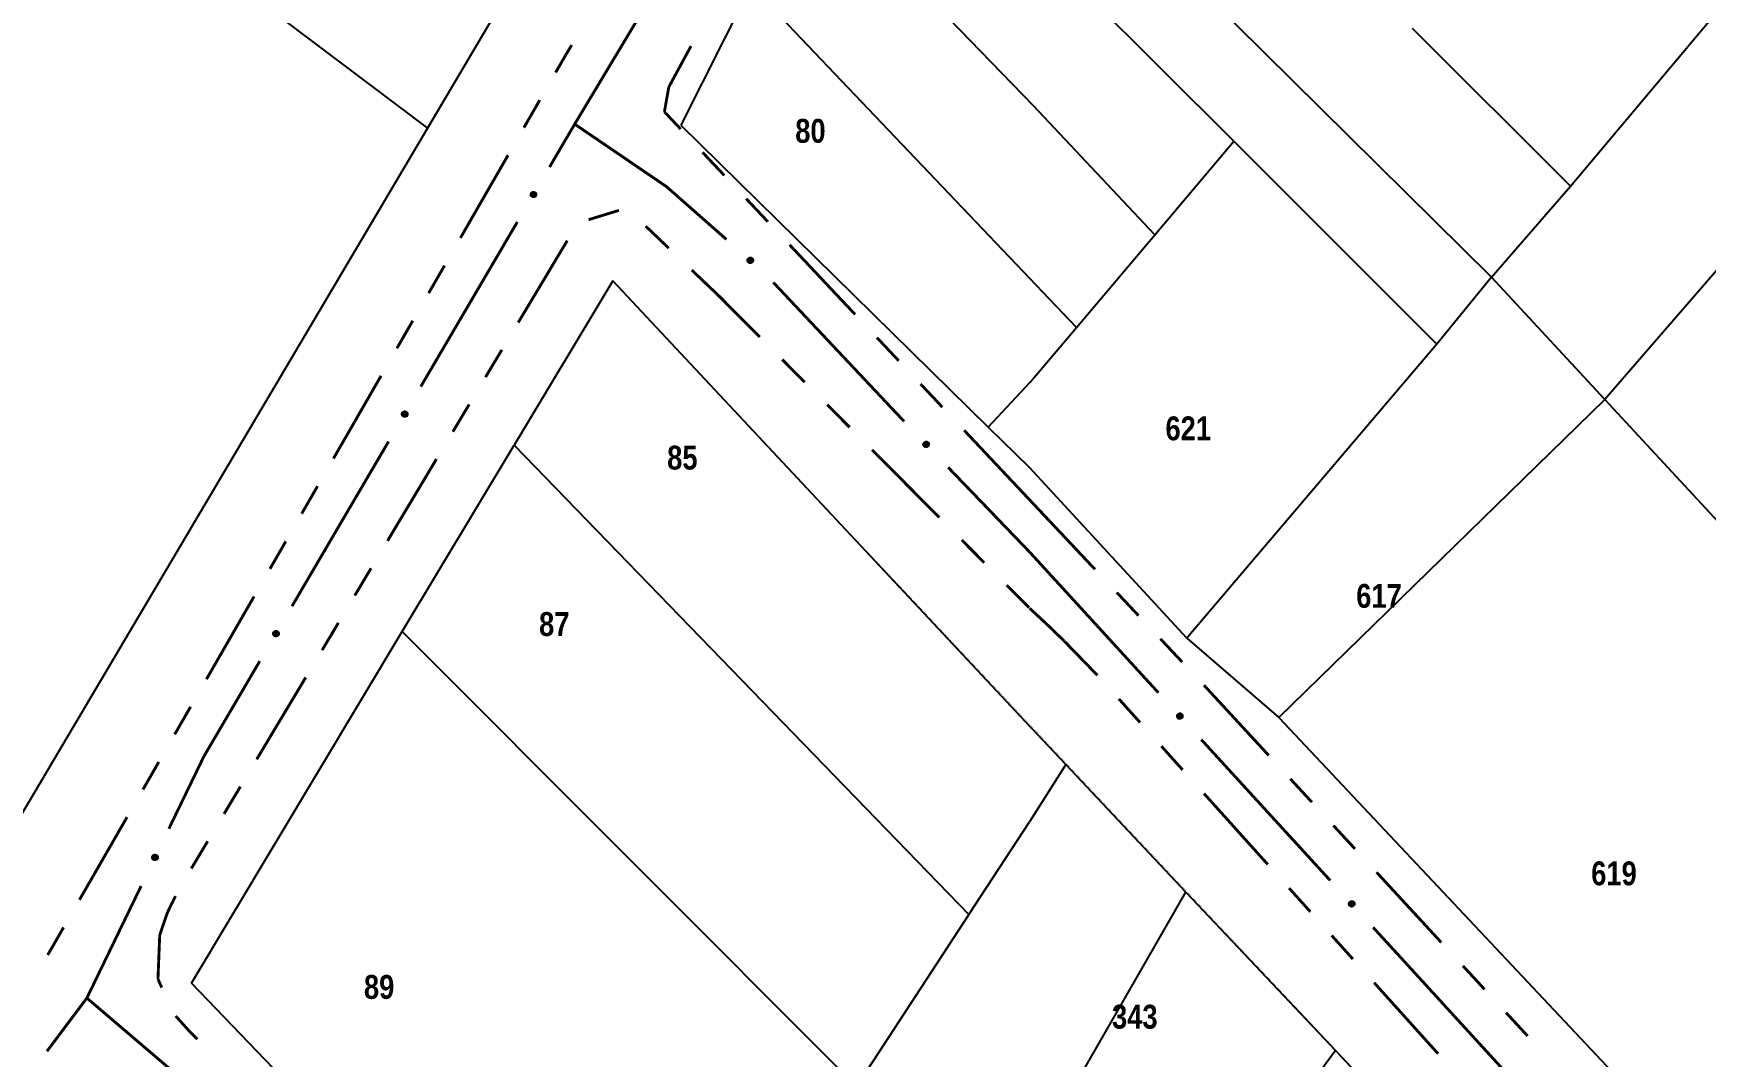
# Model space of a CAD drawing. Extents: x 201549 to 203722, y 4857623 to 4859778.
# Drawn here: x 202256 to 202361.1, y 4859213.5 to 4859277.8 of the extents above; entities that cross this region are included whole.
import ezdxf
from ezdxf.enums import TextEntityAlignment as Align

# ---------------------------------------------------------------- set-up
doc = ezdxf.new("R2010")
doc.units = 0
doc.header["$LTSCALE"] = 1.5
doc.header["$MEASUREMENT"] = 0
for name, color, linetype in [('CD-MALHA-LOTES', 40, 'CONTINUOUS'), ('RU-QUADRAS', 6, 'CONTINUOUS'), ('SV-EIXO-RUA-N-PAV', 6, 'CONTINUOUS'), ('SV-RUA-NAO-PAV-S-GUIA-C-GUIA', 7, 'CONTINUOUS'), ('Th_NmrPort', 1, 'CONTINUOUS')]:
    doc.layers.add(name, color=color, linetype=linetype)
doc.styles.get("Standard").update_dxf_attribs({"font": 'swisscbo.ttf'})

msp = doc.modelspace()

# ---------------------------------------------------------------- linework, layer by layer
at = {"layer": 'CD-MALHA-LOTES', "linetype": 'Continuous'}
for p, q in [((202210.12, 4859325.14), (202280.74, 4859271.88)), ((202347.63, 4859262.52), (202318.64, 4859291.17)), ((202305.02, 4859287.56), (202318.83, 4859273.29)), ((202352.58, 4859268.23), (202366.91, 4859285.29)), ((202331.42, 4859271.05), (202318.48, 4859283.98)), ((202301.08, 4859280.82), (202296.66, 4859272.06)), ((202301.08, 4859280.82), (202318.59, 4859262.44)), ((202285.35, 4859279.67), (202280.74, 4859271.88)), ((202342.63, 4859278.16), (202352.58, 4859268.23)), ((202374.37, 4859277.5), (202354.75, 4859254.82)), ((202326.46, 4859265.18), (202318.83, 4859273.29)), ((202280.74, 4859271.88), (202249.54, 4859219.15)), ((202296.66, 4859272.06), (202315.99, 4859253.09)), ((202326.46, 4859265.18), (202331.42, 4859271.05)), ((202331.42, 4859271.05), (202344.19, 4859258.29)), ((202347.63, 4859262.52), (202352.58, 4859268.23)), ((202321.54, 4859259.34), (202326.46, 4859265.18)), ((202292.39, 4859262.27), (202286.2, 4859251.96)), ((202318.35, 4859234.54), (202292.39, 4859262.27)), ((202321.54, 4859259.34), (202318.59, 4859262.44)), ((202347.63, 4859262.52), (202344.19, 4859258.29)), ((202354.75, 4859254.82), (202347.63, 4859262.52)), ((202318.62, 4859255.92), (202321.54, 4859259.34)), ((202344.19, 4859258.29), (202328.48, 4859239.81)), ((202315.99, 4859253.09), (202318.62, 4859255.92)), ((202334.25, 4859234.84), (202354.75, 4859254.82)), ((202354.75, 4859254.82), (202369.31, 4859239.07)), ((202315.99, 4859253.09), (202318.59, 4859250.54)), ((202279.16, 4859240.23), (202286.2, 4859251.96)), ((202286.2, 4859251.96), (202314.77, 4859222.44)), ((202328.48, 4859239.81), (202318.59, 4859250.54)), ((202265.91, 4859218.13), (202279.16, 4859240.23)), ((202307.7, 4859211.63), (202279.16, 4859240.23)), ((202328.48, 4859239.81), (202334.25, 4859234.84)), ((202320.87, 4859231.87), (202318.35, 4859234.54)), ((202334.25, 4859234.84), (202363.08, 4859204.2)), ((202320.87, 4859231.87), (202318.59, 4859228.27)), ((202328.42, 4859223.86), (202320.87, 4859231.87)), ((202314.77, 4859222.44), (202318.59, 4859228.27)), ((202318.64, 4859206.88), (202328.42, 4859223.86)), ((202328.42, 4859223.86), (202337.81, 4859213.9)), ((202314.77, 4859222.44), (202307.7, 4859211.63)), ((202293.33, 4859189.67), (202265.91, 4859218.13)), ((202337.81, 4859213.9), (202321.31, 4859191.29)), ((202345.83, 4859205.4), (202337.81, 4859213.9))]:
    msp.add_line(p, q, dxfattribs=at)
at = {"layer": 'RU-QUADRAS', "linetype": 'Continuous'}
for points in [[(202334.2, 4859336.31, 0.01, 0.01, 0), (202359.63, 4859380.78, 0.01, 0.01, 0), (202431.07, 4859305.95, 0.01, 0.01, 0), (202473.24, 4859258.37, 0.01, 0.01, 0), (202504.96, 4859225.34, 0.01, 0.01, 0), (202609.09, 4859113.89, 0.01, 0.01, 0), (202649.91, 4859068.53, 0.01, 0.01, 0), (202690.97, 4859026.08, 0.01, 0.01, 0), (202707.86, 4859007.86, 0.01, 0.01, 0), (202732.76, 4858982.37, 0.01, 0.01, 0), (202786.51, 4858923.72, 0.01, 0.01, 0), (202817.55, 4858891.17, 0.01, 0.01, 0), (202785.28, 4858854.63, 0.01, 0.01, 0), (202645.57, 4859005.19, 0.01, 0.01, 0), (202637.52, 4859012.98, 0.01, 0.01, 0), (202489.97, 4859168.83, 0.01, 0.01, 0), (202473.82, 4859188.57, 0.01, 0.01, 0.0163932161), (202447.13, 4859214.72, 0.01, 0.01, -0.0030039758)], [(202296.66, 4859272.06, 0.01, 0.01, 0), (202301.08, 4859280.82, 0.01, 0.01, 0), (202327.6, 4859326.37, 0.01, 0.01, 0), (202458, 4859190.14, 0.01, 0.01, 0), (202492.25, 4859148.12, 0.01, 0.01, 0), (202461.35, 4859098.41, 0.01, 0.01, 0), (202440.06, 4859120.37, 0.01, 0.01, 0), (202413.97, 4859149.89, 0.01, 0.01, 0), (202334.25, 4859234.84, 0.01, 0.01, 0), (202328.48, 4859239.81, 0.01, 0.01, 0), (202318.59, 4859250.54, 0.01, 0.01, 0)], [(202265.91, 4859218.13, 0.01, 0.01, 0), (202292.39, 4859262.27, 0.01, 0.01, 0), (202369.63, 4859180.15, 0.01, 0.01, 0), (202385.56, 4859161.94, 0.01, 0.01, 0.0060006504), (202456.87, 4859087.81, 0.01, 0.01, 0), (202430.97, 4859042.65, 0.01, 0.01, 0), (202353.28, 4859128.37, 0.01, 0.01, -0.0065186027)]]:
    msp.add_lwpolyline(points, format="xyseb", close=True, dxfattribs=at)
msp.add_lwpolyline([(202285.35, 4859279.67, 0.01, 0.01, 0), (202232.19, 4859189.84, 0.01, 0.01, 0), (202224.77, 4859177.81, 0.01, 0.01, 0), (202225.91, 4859177.12, 0.01, 0.01, 0), (202218.91, 4859166.06, 0.01, 0.01, 0), (202206.18, 4859141.1, 0.01, 0.01, 0), (202185.56, 4859107.02, 0.01, 0.01, 0)], format="xyseb", dxfattribs=at)
at = {"layer": 'SV-EIXO-RUA-N-PAV', "const_width": 0.18}
for points in [[(202294.561851, 4859279.737654), (202290.445885, 4859272.877711)], [(202294.561851, 4859279.737654), (202290.445885, 4859272.877711)], [(202290.445885, 4859272.877711), (202289.997241, 4859272.129971)], [(202290.445885, 4859272.877711), (202289.997241, 4859272.129971)], [(202289.997241, 4859272.129971), (202288.414833, 4859269.431763)], [(202289.997241, 4859272.129971), (202288.414833, 4859269.431763)], [(202289.997241, 4859272.129971), (202294.956112, 4859268.752162)], [(202289.997241, 4859272.129971), (202294.956112, 4859268.752162)], [(202294.956112, 4859268.752162), (202295.773904, 4859268.195111)], [(202294.956112, 4859268.752162), (202295.773904, 4859268.195111)], [(202295.773904, 4859268.195111), (202299.533586, 4859264.88301)], [(202295.773904, 4859268.195111), (202299.533586, 4859264.88301)], [(202286.391289, 4859265.981361), (202280.320658, 4859255.630157)], [(202286.391289, 4859265.981361), (202280.320658, 4859255.630157)], [(202302.479041, 4859262.181034), (202310.703418, 4859253.442634)], [(202302.479041, 4859262.181034), (202310.703418, 4859253.442634)], [(202278.297114, 4859252.179755), (202272.226483, 4859241.828551)], [(202278.297114, 4859252.179755), (202272.226483, 4859241.828551)], [(202313.470833, 4859250.554534), (202318.32402, 4859245.510074)], [(202313.470833, 4859250.554534), (202318.32402, 4859245.510074)], [(202318.32402, 4859245.510074), (202318.58, 4859245.244006)], [(202318.32402, 4859245.510074), (202318.58, 4859245.244006)], [(202318.58, 4859245.244006), (202326.681947, 4859236.391975)], [(202270.202939, 4859238.378149), (202267.167624, 4859233.202547)], [(202270.202939, 4859238.378149), (202267.167624, 4859233.202547)], [(202329.382596, 4859233.441298), (202337.484543, 4859224.589267)], [(202266.690301, 4859232.388651), (202264.48657, 4859227.837675)], [(202266.690301, 4859232.388651), (202264.48657, 4859227.837675)], [(202267.167624, 4859233.202547), (202266.690301, 4859232.388651)], [(202267.167624, 4859233.202547), (202266.690301, 4859232.388651)], [(202262.743271, 4859224.237549), (202259.692498, 4859217.937328)], [(202262.743271, 4859224.237549), (202259.692498, 4859217.937328)], [(202340.184478, 4859221.637936), (202348.283388, 4859212.783127)], [(202259.692498, 4859217.937328), (202259.334722, 4859217.198478)], [(202259.692498, 4859217.937328), (202259.334722, 4859217.198478)], [(202259.334722, 4859217.198478), (202256.826629, 4859213.855693)], [(202259.334722, 4859217.198478), (202256.826629, 4859213.855693)], [(202259.334722, 4859217.198478), (202265.421394, 4859212.006905)], [(202259.334722, 4859217.198478), (202265.421394, 4859212.006905)]]:
    msp.add_lwpolyline(points, dxfattribs=at)
at = {"layer": 'SV-EIXO-RUA-N-PAV'}
for points in [[(202287.570703, 4859267.774813), (202287.583708, 4859267.727665), (202287.585245, 4859267.684485), (202287.576161, 4859267.648101), (202287.55975, 4859267.618043), (202287.539498, 4859267.589184), (202287.51266, 4859267.564592), (202287.476826, 4859267.543896), (202287.429623, 4859267.530517), (202287.385285, 4859267.53185), (202287.349138, 4859267.538848), (202287.31681, 4859267.554155), (202287.289104, 4859267.574299), (202287.264481, 4859267.603022), (202287.243863, 4859267.63954), (202287.231559, 4859267.687331), (202287.230342, 4859267.729674), (202287.240053, 4859267.764636), (202287.255648, 4859267.797039), (202287.276677, 4859267.826254), (202287.303161, 4859267.850242), (202287.339967, 4859267.870936), (202287.387298, 4859267.882455), (202287.429516, 4859267.88415), (202287.464604, 4859267.874933), (202287.49616, 4859267.858862), (202287.525353, 4859267.838901), (202287.551196, 4859267.812951), (202287.570703, 4859267.774813)], [(202287.570703, 4859267.774813), (202287.583708, 4859267.727665), (202287.585245, 4859267.684485), (202287.576161, 4859267.648101), (202287.55975, 4859267.618043), (202287.539498, 4859267.589184), (202287.51266, 4859267.564592), (202287.476826, 4859267.543896), (202287.429623, 4859267.530517), (202287.385285, 4859267.53185), (202287.349138, 4859267.538848), (202287.31681, 4859267.554155), (202287.289104, 4859267.574299), (202287.264481, 4859267.603022), (202287.243863, 4859267.63954), (202287.231559, 4859267.687331), (202287.230342, 4859267.729674), (202287.240053, 4859267.764636), (202287.255648, 4859267.797039), (202287.276677, 4859267.826254), (202287.303161, 4859267.850242), (202287.339967, 4859267.870936), (202287.387298, 4859267.882455), (202287.429516, 4859267.88415), (202287.464604, 4859267.874933), (202287.49616, 4859267.858862), (202287.525353, 4859267.838901), (202287.551196, 4859267.812951), (202287.570703, 4859267.774813)], [(202300.999258, 4859263.738526), (202301.04802, 4859263.742307), (202301.090702, 4859263.735585), (202301.124687, 4859263.719732), (202301.151066, 4859263.697893), (202301.175536, 4859263.672511), (202301.194562, 4859263.641477), (202301.208048, 4859263.602356), (202301.212184, 4859263.553468), (202301.202424, 4859263.510197), (202301.188665, 4859263.476047), (202301.167476, 4859263.44723), (202301.142421, 4859263.423871), (202301.109531, 4859263.405174), (202301.069752, 4859263.391894), (202301.020492, 4859263.388925), (202300.978694, 4859263.395802), (202300.946224, 4859263.411999), (202300.917388, 4859263.433484), (202300.892716, 4859263.459697), (202300.874216, 4859263.490268), (202300.860917, 4859263.530343), (202300.858631, 4859263.579001), (202300.865014, 4859263.620769), (202300.88075, 4859263.653457), (202300.902542, 4859263.68137), (202300.927702, 4859263.706223), (202300.958101, 4859263.726647), (202300.999258, 4859263.738526)], [(202300.999258, 4859263.738526), (202301.04802, 4859263.742307), (202301.090702, 4859263.735585), (202301.124687, 4859263.719732), (202301.151066, 4859263.697893), (202301.175536, 4859263.672511), (202301.194562, 4859263.641477), (202301.208048, 4859263.602356), (202301.212184, 4859263.553468), (202301.202424, 4859263.510197), (202301.188665, 4859263.476047), (202301.167476, 4859263.44723), (202301.142421, 4859263.423871), (202301.109531, 4859263.405174), (202301.069752, 4859263.391894), (202301.020492, 4859263.388925), (202300.978694, 4859263.395802), (202300.946224, 4859263.411999), (202300.917388, 4859263.433484), (202300.892716, 4859263.459697), (202300.874216, 4859263.490268), (202300.860917, 4859263.530343), (202300.858631, 4859263.579001), (202300.865014, 4859263.620769), (202300.88075, 4859263.653457), (202300.902542, 4859263.68137), (202300.927702, 4859263.706223), (202300.958101, 4859263.726647), (202300.999258, 4859263.738526)], [(202279.476528, 4859253.973207), (202279.489533, 4859253.926059), (202279.49107, 4859253.882879), (202279.481986, 4859253.846495), (202279.465575, 4859253.816437), (202279.445323, 4859253.787578), (202279.418485, 4859253.762986), (202279.382651, 4859253.74229), (202279.335448, 4859253.728911), (202279.29111, 4859253.730244), (202279.254963, 4859253.737242), (202279.222635, 4859253.752549), (202279.194929, 4859253.772693), (202279.170306, 4859253.801416), (202279.149688, 4859253.837934), (202279.137384, 4859253.885725), (202279.136167, 4859253.928068), (202279.145878, 4859253.96303), (202279.161473, 4859253.995432), (202279.182502, 4859254.024648), (202279.208986, 4859254.048636), (202279.245792, 4859254.06933), (202279.293123, 4859254.080849), (202279.335341, 4859254.082544), (202279.370429, 4859254.073327), (202279.401985, 4859254.057255), (202279.431178, 4859254.037294), (202279.457021, 4859254.011345), (202279.476528, 4859253.973207)], [(202279.476528, 4859253.973207), (202279.489533, 4859253.926059), (202279.49107, 4859253.882879), (202279.481986, 4859253.846495), (202279.465575, 4859253.816437), (202279.445323, 4859253.787578), (202279.418485, 4859253.762986), (202279.382651, 4859253.74229), (202279.335448, 4859253.728911), (202279.29111, 4859253.730244), (202279.254963, 4859253.737242), (202279.222635, 4859253.752549), (202279.194929, 4859253.772693), (202279.170306, 4859253.801416), (202279.149688, 4859253.837934), (202279.137384, 4859253.885725), (202279.136167, 4859253.928068), (202279.145878, 4859253.96303), (202279.161473, 4859253.995432), (202279.182502, 4859254.024648), (202279.208986, 4859254.048636), (202279.245792, 4859254.06933), (202279.293123, 4859254.080849), (202279.335341, 4859254.082544), (202279.370429, 4859254.073327), (202279.401985, 4859254.057255), (202279.431178, 4859254.037294), (202279.457021, 4859254.011345), (202279.476528, 4859253.973207)], [(202312.063921, 4859252.17567), (202312.112829, 4859252.175418), (202312.154811, 4859252.1652), (202312.187373, 4859252.1466), (202312.211862, 4859252.122661), (202312.234157, 4859252.095348), (202312.250559, 4859252.062851), (202312.260775, 4859252.022752), (202312.260866, 4859251.973689), (202312.247573, 4859251.93137), (202312.231045, 4859251.89847), (202312.207553, 4859251.871497), (202312.180657, 4859251.850284), (202312.146338, 4859251.834362), (202312.1056, 4859251.824407), (202312.056263, 4859251.825508), (202312.015173, 4859251.835808), (202311.98415, 4859251.854626), (202311.957183, 4859251.878415), (202311.934756, 4859251.906572), (202311.918839, 4859251.938564), (202311.908889, 4859251.979599), (202311.910622, 4859252.028281), (202311.920426, 4859252.06938), (202311.938803, 4859252.100659), (202311.962822, 4859252.126681), (202311.989945, 4859252.149376), (202312.021924, 4859252.167224), (202312.063921, 4859252.17567)], [(202312.063921, 4859252.17567), (202312.112829, 4859252.175418), (202312.154811, 4859252.1652), (202312.187373, 4859252.1466), (202312.211862, 4859252.122661), (202312.234157, 4859252.095348), (202312.250559, 4859252.062851), (202312.260775, 4859252.022752), (202312.260866, 4859251.973689), (202312.247573, 4859251.93137), (202312.231045, 4859251.89847), (202312.207553, 4859251.871497), (202312.180657, 4859251.850284), (202312.146338, 4859251.834362), (202312.1056, 4859251.824407), (202312.056263, 4859251.825508), (202312.015173, 4859251.835808), (202311.98415, 4859251.854626), (202311.957183, 4859251.878415), (202311.934756, 4859251.906572), (202311.918839, 4859251.938564), (202311.908889, 4859251.979599), (202311.910622, 4859252.028281), (202311.920426, 4859252.06938), (202311.938803, 4859252.100659), (202311.962822, 4859252.126681), (202311.989945, 4859252.149376), (202312.021924, 4859252.167224), (202312.063921, 4859252.17567)], [(202271.382353, 4859240.171601), (202271.395358, 4859240.124453), (202271.396895, 4859240.081273), (202271.387811, 4859240.044889), (202271.3714, 4859240.014831), (202271.351148, 4859239.985971), (202271.32431, 4859239.96138), (202271.288476, 4859239.940684), (202271.241273, 4859239.927305), (202271.196935, 4859239.928638), (202271.160788, 4859239.935635), (202271.12846, 4859239.950943), (202271.100754, 4859239.971087), (202271.076131, 4859239.99981), (202271.055513, 4859240.036328), (202271.043209, 4859240.084119), (202271.041992, 4859240.126462), (202271.051703, 4859240.161423), (202271.067298, 4859240.193826), (202271.088327, 4859240.223042), (202271.114811, 4859240.24703), (202271.151617, 4859240.267724), (202271.198948, 4859240.279243), (202271.241166, 4859240.280938), (202271.276254, 4859240.271721), (202271.30781, 4859240.255649), (202271.337003, 4859240.235688), (202271.362846, 4859240.209739), (202271.382353, 4859240.171601)], [(202271.382353, 4859240.171601), (202271.395358, 4859240.124453), (202271.396895, 4859240.081273), (202271.387811, 4859240.044889), (202271.3714, 4859240.014831), (202271.351148, 4859239.985971), (202271.32431, 4859239.96138), (202271.288476, 4859239.940684), (202271.241273, 4859239.927305), (202271.196935, 4859239.928638), (202271.160788, 4859239.935635), (202271.12846, 4859239.950943), (202271.100754, 4859239.971087), (202271.076131, 4859239.99981), (202271.055513, 4859240.036328), (202271.043209, 4859240.084119), (202271.041992, 4859240.126462), (202271.051703, 4859240.161423), (202271.067298, 4859240.193826), (202271.088327, 4859240.223042), (202271.114811, 4859240.24703), (202271.151617, 4859240.267724), (202271.198948, 4859240.279243), (202271.241166, 4859240.280938), (202271.276254, 4859240.271721), (202271.30781, 4859240.255649), (202271.337003, 4859240.235688), (202271.362846, 4859240.209739), (202271.382353, 4859240.171601)], [(202328.016467, 4859235.096948), (202328.065353, 4859235.095478), (202328.107068, 4859235.084219), (202328.139158, 4859235.064814), (202328.163043, 4859235.040273), (202328.184651, 4859235.012413), (202328.20024, 4859234.979519), (202328.209454, 4859234.939177), (202328.208324, 4859234.890127), (202328.193982, 4859234.848152), (202328.176641, 4859234.815674), (202328.152484, 4859234.789295), (202328.125069, 4859234.768757), (202328.090364, 4859234.753694), (202328.049391, 4859234.744756), (202328.000096, 4859234.747085), (202327.959276, 4859234.758404), (202327.92873, 4859234.777988), (202327.902364, 4859234.802441), (202327.880644, 4859234.831148), (202327.865529, 4859234.863526), (202327.856603, 4859234.904796), (202327.859547, 4859234.953419), (202327.870371, 4859234.994262), (202327.889521, 4859235.025074), (202327.91418, 4859235.05049), (202327.941859, 4859235.072503), (202327.974273, 4859235.089549), (202328.016467, 4859235.096948)], [(202263.776616, 4859226.118953), (202263.793323, 4859226.072987), (202263.798282, 4859226.030065), (202263.792114, 4859225.993075), (202263.778141, 4859225.961809), (202263.760243, 4859225.931433), (202263.735441, 4859225.904789), (202263.701364, 4859225.881314), (202263.655371, 4859225.864231), (202263.611067, 4859225.86204), (202263.574479, 4859225.866147), (202263.541038, 4859225.87884), (202263.511821, 4859225.896722), (202263.484996, 4859225.923399), (202263.461544, 4859225.958166), (202263.445485, 4859226.00483), (202263.440912, 4859226.046943), (202263.447817, 4859226.082564), (202263.460791, 4859226.116103), (202263.479435, 4859226.146896), (202263.503932, 4859226.17291), (202263.538979, 4859226.19646), (202263.585246, 4859226.211699), (202263.627196, 4859226.21674), (202263.662906, 4859226.210337), (202263.695637, 4859226.19682), (202263.726322, 4859226.179239), (202263.754144, 4859226.155423), (202263.776616, 4859226.118953)], [(202263.776616, 4859226.118953), (202263.793323, 4859226.072987), (202263.798282, 4859226.030065), (202263.792114, 4859225.993075), (202263.778141, 4859225.961809), (202263.760243, 4859225.931433), (202263.735441, 4859225.904789), (202263.701364, 4859225.881314), (202263.655371, 4859225.864231), (202263.611067, 4859225.86204), (202263.574479, 4859225.866147), (202263.541038, 4859225.87884), (202263.511821, 4859225.896722), (202263.484996, 4859225.923399), (202263.461544, 4859225.958166), (202263.445485, 4859226.00483), (202263.440912, 4859226.046943), (202263.447817, 4859226.082564), (202263.460791, 4859226.116103), (202263.479435, 4859226.146896), (202263.503932, 4859226.17291), (202263.538979, 4859226.19646), (202263.585246, 4859226.211699), (202263.627196, 4859226.21674), (202263.662906, 4859226.210337), (202263.695637, 4859226.19682), (202263.726322, 4859226.179239), (202263.754144, 4859226.155423), (202263.776616, 4859226.118953)], [(202338.818916, 4859223.294054), (202338.867802, 4859223.292568), (202338.909513, 4859223.281295), (202338.941596, 4859223.261879), (202338.965473, 4859223.237329), (202338.987071, 4859223.209462), (202339.002649, 4859223.176562), (202339.011849, 4859223.136218), (202339.010703, 4859223.087168), (202338.996346, 4859223.045198), (202338.978993, 4859223.012726), (202338.954828, 4859222.986354), (202338.927405, 4859222.965826), (202338.892696, 4859222.950776), (202338.851719, 4859222.941851), (202338.802426, 4859222.944197), (202338.761609, 4859222.95553), (202338.73107, 4859222.975125), (202338.704712, 4859222.999587), (202338.683003, 4859223.028301), (202338.667898, 4859223.060684), (202338.658986, 4859223.101958), (202338.661947, 4859223.15058), (202338.672785, 4859223.191418), (202338.691946, 4859223.222224), (202338.716614, 4859223.247632), (202338.7443, 4859223.269635), (202338.77672, 4859223.28667), (202338.818916, 4859223.294054)]]:
    msp.add_lwpolyline(points, close=True, dxfattribs=at)
for points in [[(202287.276677, 4859267.826254), (202287.230342, 4859267.729674)], [(202287.276677, 4859267.826254), (202287.230342, 4859267.729674)], [(202287.303161, 4859267.850242), (202287.231559, 4859267.687331)], [(202287.303161, 4859267.850242), (202287.231559, 4859267.687331)], [(202287.288272, 4859267.834183), (202287.233774, 4859267.714285)], [(202287.288272, 4859267.834183), (202287.233774, 4859267.714285)], [(202287.320831, 4859267.854635), (202287.241235, 4859267.670363)], [(202287.320831, 4859267.854635), (202287.241235, 4859267.670363)], [(202287.339967, 4859267.870936), (202287.243863, 4859267.63954)], [(202287.339967, 4859267.870936), (202287.243863, 4859267.63954)], [(202287.363009, 4859267.87261), (202287.255271, 4859267.624166)], [(202287.363009, 4859267.87261), (202287.255271, 4859267.624166)], [(202287.387298, 4859267.882455), (202287.264481, 4859267.603022)], [(202287.387298, 4859267.882455), (202287.264481, 4859267.603022)], [(202287.406445, 4859267.881937), (202287.27828, 4859267.593271)], [(202287.406445, 4859267.881937), (202287.27828, 4859267.593271)], [(202287.429516, 4859267.88415), (202287.289104, 4859267.574299)], [(202287.429516, 4859267.88415), (202287.289104, 4859267.574299)], [(202287.444641, 4859267.876937), (202287.304051, 4859267.567084)], [(202287.444641, 4859267.876937), (202287.304051, 4859267.567084)], [(202287.464604, 4859267.874933), (202287.31681, 4859267.554155)], [(202287.464604, 4859267.874933), (202287.31681, 4859267.554155)], [(202287.478695, 4859267.864875), (202287.33161, 4859267.54934)], [(202287.478695, 4859267.864875), (202287.33161, 4859267.54934)], [(202287.49616, 4859267.858862), (202287.349138, 4859267.538848)], [(202287.49616, 4859267.858862), (202287.349138, 4859267.538848)], [(202287.509785, 4859267.84506), (202287.371266, 4859267.538738)], [(202287.509785, 4859267.84506), (202287.371266, 4859267.538738)], [(202287.525353, 4859267.838901), (202287.385285, 4859267.53185)], [(202287.525353, 4859267.838901), (202287.385285, 4859267.53185)], [(202287.53576, 4859267.821917), (202287.410153, 4859267.534915)], [(202287.53576, 4859267.821917), (202287.410153, 4859267.534915)], [(202287.551196, 4859267.812951), (202287.429623, 4859267.530517)], [(202287.551196, 4859267.812951), (202287.429623, 4859267.530517)], [(202287.558973, 4859267.794067), (202287.453385, 4859267.541198)], [(202287.558973, 4859267.794067), (202287.453385, 4859267.541198)], [(202287.570703, 4859267.774813), (202287.476826, 4859267.543896)], [(202287.570703, 4859267.774813), (202287.476826, 4859267.543896)], [(202287.576744, 4859267.748844), (202287.498121, 4859267.560836)], [(202287.576744, 4859267.748844), (202287.498121, 4859267.560836)], [(202287.583708, 4859267.727665), (202287.51266, 4859267.564592)], [(202287.583708, 4859267.727665), (202287.51266, 4859267.564592)], [(202287.584691, 4859267.703054), (202287.529706, 4859267.585023)], [(202287.584691, 4859267.703054), (202287.529706, 4859267.585023)], [(202287.585245, 4859267.684485), (202287.539498, 4859267.589184)], [(202287.585245, 4859267.684485), (202287.539498, 4859267.589184)], [(202300.858631, 4859263.579001), (202301.109531, 4859263.405174)], [(202300.858631, 4859263.579001), (202301.109531, 4859263.405174)], [(202300.860917, 4859263.530343), (202301.069752, 4859263.391894)], [(202300.860917, 4859263.530343), (202301.069752, 4859263.391894)], [(202300.862789, 4859263.597699), (202301.121734, 4859263.416862)], [(202300.862789, 4859263.597699), (202301.121734, 4859263.416862)], [(202300.863667, 4859263.553282), (202301.087019, 4859263.400163)], [(202300.863667, 4859263.553282), (202301.087019, 4859263.400163)], [(202300.865014, 4859263.620769), (202301.142421, 4859263.423871)], [(202300.865014, 4859263.620769), (202301.142421, 4859263.423871)], [(202300.873272, 4859263.50845), (202301.038994, 4859263.39519)], [(202300.873272, 4859263.50845), (202301.038994, 4859263.39519)], [(202300.874216, 4859263.490268), (202301.020492, 4859263.388925)], [(202300.874216, 4859263.490268), (202301.020492, 4859263.388925)], [(202300.874978, 4859263.634242), (202301.152352, 4859263.437169)], [(202300.874978, 4859263.634242), (202301.152352, 4859263.437169)], [(202300.88075, 4859263.653457), (202301.167476, 4859263.44723)], [(202300.88075, 4859263.653457), (202301.167476, 4859263.44723)], [(202300.887143, 4859263.47259), (202300.994455, 4859263.396238)], [(202300.887143, 4859263.47259), (202300.994455, 4859263.396238)], [(202300.892716, 4859263.459697), (202300.978694, 4859263.395802)], [(202300.892716, 4859263.459697), (202300.978694, 4859263.395802)], [(202300.89331, 4859263.665373), (202301.175024, 4859263.46084)], [(202300.89331, 4859263.665373), (202301.175024, 4859263.46084)], [(202300.902542, 4859263.68137), (202301.188665, 4859263.476047)], [(202300.902542, 4859263.68137), (202301.188665, 4859263.476047)], [(202300.918688, 4859263.692115), (202301.192991, 4859263.497748)], [(202300.918688, 4859263.692115), (202301.192991, 4859263.497748)], [(202300.927702, 4859263.706223), (202301.202424, 4859263.510197)], [(202300.927702, 4859263.706223), (202301.202424, 4859263.510197)], [(202300.946357, 4859263.713202), (202301.204156, 4859263.535193)], [(202300.946357, 4859263.713202), (202301.204156, 4859263.535193)], [(202300.958101, 4859263.726647), (202301.212184, 4859263.553468)], [(202300.958101, 4859263.726647), (202301.212184, 4859263.553468)], [(202300.978122, 4859263.730682), (202301.206228, 4859263.57883)], [(202300.978122, 4859263.730682), (202301.206228, 4859263.57883)], [(202300.999258, 4859263.738526), (202301.208048, 4859263.602356)], [(202300.999258, 4859263.738526), (202301.208048, 4859263.602356)], [(202301.025903, 4859263.739506), (202301.195477, 4859263.626489)], [(202301.025903, 4859263.739506), (202301.195477, 4859263.626489)], [(202301.04802, 4859263.742307), (202301.194562, 4859263.641477)], [(202301.04802, 4859263.742307), (202301.194562, 4859263.641477)], [(202301.072368, 4859263.73858), (202301.177754, 4859263.662106)], [(202301.072368, 4859263.73858), (202301.177754, 4859263.662106)], [(202301.090702, 4859263.735585), (202301.175536, 4859263.672511)], [(202301.090702, 4859263.735585), (202301.175536, 4859263.672511)], [(202279.182502, 4859254.024648), (202279.136167, 4859253.928068)], [(202279.182502, 4859254.024648), (202279.136167, 4859253.928068)], [(202279.208986, 4859254.048636), (202279.137384, 4859253.885725)], [(202279.208986, 4859254.048636), (202279.137384, 4859253.885725)], [(202279.194097, 4859254.032577), (202279.139599, 4859253.912679)], [(202279.194097, 4859254.032577), (202279.139599, 4859253.912679)], [(202279.226656, 4859254.053029), (202279.14706, 4859253.868756)], [(202279.226656, 4859254.053029), (202279.14706, 4859253.868756)], [(202279.245792, 4859254.06933), (202279.149688, 4859253.837934)], [(202279.245792, 4859254.06933), (202279.149688, 4859253.837934)], [(202279.268834, 4859254.071003), (202279.161096, 4859253.82256)], [(202279.268834, 4859254.071003), (202279.161096, 4859253.82256)], [(202279.293123, 4859254.080849), (202279.170306, 4859253.801416)], [(202279.293123, 4859254.080849), (202279.170306, 4859253.801416)], [(202279.31227, 4859254.080331), (202279.184105, 4859253.791665)], [(202279.31227, 4859254.080331), (202279.184105, 4859253.791665)], [(202279.335341, 4859254.082544), (202279.194929, 4859253.772693)], [(202279.335341, 4859254.082544), (202279.194929, 4859253.772693)], [(202279.350466, 4859254.075331), (202279.209876, 4859253.765478)], [(202279.350466, 4859254.075331), (202279.209876, 4859253.765478)], [(202279.370429, 4859254.073327), (202279.222635, 4859253.752549)], [(202279.370429, 4859254.073327), (202279.222635, 4859253.752549)], [(202279.38452, 4859254.063269), (202279.237435, 4859253.747734)], [(202279.38452, 4859254.063269), (202279.237435, 4859253.747734)], [(202279.401985, 4859254.057255), (202279.254963, 4859253.737242)], [(202279.401985, 4859254.057255), (202279.254963, 4859253.737242)], [(202279.41561, 4859254.043454), (202279.277091, 4859253.737132)], [(202279.41561, 4859254.043454), (202279.277091, 4859253.737132)], [(202279.431178, 4859254.037294), (202279.29111, 4859253.730244)], [(202279.431178, 4859254.037294), (202279.29111, 4859253.730244)], [(202279.441585, 4859254.020311), (202279.315978, 4859253.733309)], [(202279.441585, 4859254.020311), (202279.315978, 4859253.733309)], [(202279.457021, 4859254.011345), (202279.335448, 4859253.728911)], [(202279.457021, 4859254.011345), (202279.335448, 4859253.728911)], [(202279.464798, 4859253.99246), (202279.35921, 4859253.739592)], [(202279.464798, 4859253.99246), (202279.35921, 4859253.739592)], [(202279.476528, 4859253.973207), (202279.382651, 4859253.74229)], [(202279.476528, 4859253.973207), (202279.382651, 4859253.74229)], [(202279.482569, 4859253.947237), (202279.403946, 4859253.75923)], [(202279.482569, 4859253.947237), (202279.403946, 4859253.75923)], [(202279.489533, 4859253.926059), (202279.418485, 4859253.762986)], [(202279.489533, 4859253.926059), (202279.418485, 4859253.762986)], [(202279.490516, 4859253.901448), (202279.435531, 4859253.783417)], [(202279.490516, 4859253.901448), (202279.435531, 4859253.783417)], [(202279.49107, 4859253.882879), (202279.445323, 4859253.787578)], [(202279.49107, 4859253.882879), (202279.445323, 4859253.787578)], [(202311.908889, 4859251.979599), (202312.1056, 4859251.824407)], [(202311.908889, 4859251.979599), (202312.1056, 4859251.824407)], [(202311.910622, 4859252.028281), (202312.146338, 4859251.834362)], [(202311.910622, 4859252.028281), (202312.146338, 4859251.834362)], [(202311.91352, 4859252.002234), (202312.123489, 4859251.831223)], [(202311.91352, 4859252.002234), (202312.123489, 4859251.831223)], [(202311.916307, 4859252.046572), (202312.159462, 4859251.845004)], [(202311.916307, 4859252.046572), (202312.159462, 4859251.845004)], [(202311.918839, 4859251.938564), (202312.056263, 4859251.825508)], [(202311.918839, 4859251.938564), (202312.056263, 4859251.825508)], [(202311.919396, 4859251.956763), (202312.075218, 4859251.830226)], [(202311.919396, 4859251.956763), (202312.075218, 4859251.830226)], [(202311.920426, 4859252.06938), (202312.180657, 4859251.850284)], [(202311.920426, 4859252.06938), (202312.180657, 4859251.850284)], [(202311.930264, 4859251.919881), (202312.030917, 4859251.834942)], [(202311.930264, 4859251.919881), (202312.030917, 4859251.834942)], [(202311.931467, 4859252.081985), (202312.191651, 4859251.862718)], [(202311.931467, 4859252.081985), (202312.191651, 4859251.862718)], [(202311.934756, 4859251.906572), (202312.015173, 4859251.835808)], [(202311.934756, 4859251.906572), (202312.015173, 4859251.835808)], [(202311.938803, 4859252.100659), (202312.207553, 4859251.871497)], [(202311.938803, 4859252.100659), (202312.207553, 4859251.871497)], [(202311.952303, 4859252.111499), (202312.216197, 4859251.884439)], [(202311.952303, 4859252.111499), (202312.216197, 4859251.884439)], [(202311.962822, 4859252.126681), (202312.231045, 4859251.89847)], [(202311.962822, 4859252.126681), (202312.231045, 4859251.89847)], [(202311.979799, 4859252.136059), (202312.237145, 4859251.919741)], [(202311.979799, 4859252.136059), (202312.237145, 4859251.919741)], [(202311.989945, 4859252.149376), (202312.247573, 4859251.93137)], [(202311.989945, 4859252.149376), (202312.247573, 4859251.93137)], [(202312.009112, 4859252.154793), (202312.251359, 4859251.956138)], [(202312.009112, 4859252.154793), (202312.251359, 4859251.956138)], [(202312.021924, 4859252.167224), (202312.260866, 4859251.973689)], [(202312.021924, 4859252.167224), (202312.260866, 4859251.973689)], [(202312.04221, 4859252.169594), (202312.257021, 4859251.999456)], [(202312.04221, 4859252.169594), (202312.257021, 4859251.999456)], [(202312.063921, 4859252.17567), (202312.260775, 4859252.022752)], [(202312.063921, 4859252.17567), (202312.260775, 4859252.022752)], [(202312.090556, 4859252.17445), (202312.250236, 4859252.047839)], [(202312.090556, 4859252.17445), (202312.250236, 4859252.047839)], [(202312.112829, 4859252.175418), (202312.250559, 4859252.062851)], [(202312.112829, 4859252.175418), (202312.250559, 4859252.062851)], [(202312.136786, 4859252.169697), (202312.23551, 4859252.084795)], [(202312.136786, 4859252.169697), (202312.23551, 4859252.084795)], [(202312.154811, 4859252.1652), (202312.234157, 4859252.095348)], [(202312.154811, 4859252.1652), (202312.234157, 4859252.095348)], [(202271.088327, 4859240.223042), (202271.041992, 4859240.126462)], [(202271.088327, 4859240.223042), (202271.041992, 4859240.126462)], [(202271.114811, 4859240.24703), (202271.043209, 4859240.084119)], [(202271.114811, 4859240.24703), (202271.043209, 4859240.084119)], [(202271.099922, 4859240.230971), (202271.045424, 4859240.111072)], [(202271.099922, 4859240.230971), (202271.045424, 4859240.111072)], [(202271.132481, 4859240.251423), (202271.052885, 4859240.06715)], [(202271.132481, 4859240.251423), (202271.052885, 4859240.06715)], [(202271.151617, 4859240.267724), (202271.055513, 4859240.036328)], [(202271.151617, 4859240.267724), (202271.055513, 4859240.036328)], [(202271.174659, 4859240.269397), (202271.066921, 4859240.020954)], [(202271.174659, 4859240.269397), (202271.066921, 4859240.020954)], [(202271.198948, 4859240.279243), (202271.076131, 4859239.99981)], [(202271.198948, 4859240.279243), (202271.076131, 4859239.99981)], [(202271.218095, 4859240.278725), (202271.08993, 4859239.990059)], [(202271.218095, 4859240.278725), (202271.08993, 4859239.990059)], [(202271.241166, 4859240.280938), (202271.100754, 4859239.971087)], [(202271.241166, 4859240.280938), (202271.100754, 4859239.971087)], [(202271.256291, 4859240.273725), (202271.115701, 4859239.963872)], [(202271.256291, 4859240.273725), (202271.115701, 4859239.963872)], [(202271.276254, 4859240.271721), (202271.12846, 4859239.950943)], [(202271.276254, 4859240.271721), (202271.12846, 4859239.950943)], [(202271.290345, 4859240.261662), (202271.14326, 4859239.946128)], [(202271.290345, 4859240.261662), (202271.14326, 4859239.946128)], [(202271.30781, 4859240.255649), (202271.160788, 4859239.935635)], [(202271.30781, 4859240.255649), (202271.160788, 4859239.935635)], [(202271.321435, 4859240.241848), (202271.182916, 4859239.935526)], [(202271.321435, 4859240.241848), (202271.182916, 4859239.935526)], [(202271.337003, 4859240.235688), (202271.196935, 4859239.928638)], [(202271.337003, 4859240.235688), (202271.196935, 4859239.928638)], [(202271.34741, 4859240.218705), (202271.221803, 4859239.931703)], [(202271.34741, 4859240.218705), (202271.221803, 4859239.931703)], [(202271.362846, 4859240.209739), (202271.241273, 4859239.927305)], [(202271.362846, 4859240.209739), (202271.241273, 4859239.927305)], [(202271.370623, 4859240.190854), (202271.265035, 4859239.937986)], [(202271.370623, 4859240.190854), (202271.265035, 4859239.937986)], [(202271.382353, 4859240.171601), (202271.288476, 4859239.940684)], [(202271.382353, 4859240.171601), (202271.288476, 4859239.940684)], [(202271.388394, 4859240.145631), (202271.309771, 4859239.957624)], [(202271.388394, 4859240.145631), (202271.309771, 4859239.957624)], [(202271.395358, 4859240.124453), (202271.32431, 4859239.96138)], [(202271.395358, 4859240.124453), (202271.32431, 4859239.96138)], [(202271.396341, 4859240.099842), (202271.341356, 4859239.981811)], [(202271.396341, 4859240.099842), (202271.341356, 4859239.981811)], [(202271.396895, 4859240.081273), (202271.351148, 4859239.985971)], [(202271.396895, 4859240.081273), (202271.351148, 4859239.985971)], [(202327.856603, 4859234.904796), (202328.049391, 4859234.744756)], [(202327.859547, 4859234.953419), (202328.090364, 4859234.753694)], [(202327.861796, 4859234.927308), (202328.067444, 4859234.751125)], [(202327.865529, 4859234.863526), (202328.000096, 4859234.747085)], [(202327.865685, 4859234.971563), (202328.103749, 4859234.764006)], [(202327.866539, 4859234.881705), (202328.019163, 4859234.75133)], [(202327.870371, 4859234.994262), (202328.125069, 4859234.768757)], [(202327.876485, 4859234.844565), (202327.974993, 4859234.757147)], [(202327.880644, 4859234.831148), (202327.959276, 4859234.758404)], [(202327.881722, 4859235.006589), (202328.136369, 4859234.780913)], [(202327.889521, 4859235.025074), (202328.152484, 4859234.789295)], [(202327.903287, 4859235.035575), (202328.161448, 4859234.802017)], [(202327.91418, 4859235.05049), (202328.176641, 4859234.815674)], [(202327.931385, 4859235.059442), (202328.183268, 4859234.836787)], [(202327.941859, 4859235.072503), (202328.193982, 4859234.848152)], [(202327.961156, 4859235.077441), (202328.198383, 4859234.872819)], [(202327.974273, 4859235.089549), (202328.208324, 4859234.890127)], [(202327.994611, 4859235.091414), (202328.205122, 4859234.915982)], [(202328.016467, 4859235.096948), (202328.209454, 4859234.939177)], [(202328.043063, 4859235.095065), (202328.199543, 4859234.964519)], [(202328.065353, 4859235.095478), (202328.20024, 4859234.979519)], [(202328.089161, 4859235.089163), (202328.185741, 4859235.00183)], [(202328.107068, 4859235.084219), (202328.184651, 4859235.012413)], [(202263.479435, 4859226.146896), (202263.440912, 4859226.046943)], [(202263.479435, 4859226.146896), (202263.440912, 4859226.046943)], [(202263.503932, 4859226.17291), (202263.445485, 4859226.00483)], [(202263.503932, 4859226.17291), (202263.445485, 4859226.00483)], [(202263.490364, 4859226.15572), (202263.445555, 4859226.031874)], [(202263.490364, 4859226.15572), (202263.445555, 4859226.031874)], [(202263.521197, 4859226.178692), (202263.456478, 4859225.988683)], [(202263.521197, 4859226.178692), (202263.456478, 4859225.988683)], [(202263.538979, 4859226.19646), (202263.461544, 4859225.958166)], [(202263.538979, 4859226.19646), (202263.461544, 4859225.958166)], [(202263.561816, 4859226.199957), (202263.474136, 4859225.943746)], [(202263.561816, 4859226.199957), (202263.474136, 4859225.943746)], [(202263.585246, 4859226.211699), (202263.484996, 4859225.923399)], [(202263.585246, 4859226.211699), (202263.484996, 4859225.923399)], [(202263.604374, 4859226.212703), (202263.499525, 4859225.914775)], [(202263.604374, 4859226.212703), (202263.499525, 4859225.914775)], [(202263.627196, 4859226.21674), (202263.511821, 4859225.896722)], [(202263.627196, 4859226.21674), (202263.511821, 4859225.896722)], [(202263.642846, 4859226.21075), (202263.527293, 4859225.890716)], [(202263.642846, 4859226.21075), (202263.527293, 4859225.890716)], [(202263.662906, 4859226.210337), (202263.541038, 4859225.87884)], [(202263.662906, 4859226.210337), (202263.541038, 4859225.87884)], [(202263.677751, 4859226.201428), (202263.556173, 4859225.875215)], [(202263.677751, 4859226.201428), (202263.556173, 4859225.875215)], [(202263.695637, 4859226.19682), (202263.574479, 4859225.866147)], [(202263.695637, 4859226.19682), (202263.574479, 4859225.866147)], [(202263.710315, 4859226.184144), (202263.596546, 4859225.867794)], [(202263.710315, 4859226.184144), (202263.596546, 4859225.867794)], [(202263.726322, 4859226.179239), (202263.611067, 4859225.86204)], [(202263.726322, 4859226.179239), (202263.611067, 4859225.86204)], [(202263.738044, 4859226.163136), (202263.635614, 4859225.867069)], [(202263.738044, 4859226.163136), (202263.635614, 4859225.867069)], [(202263.754144, 4859226.155423), (202263.655371, 4859225.864231)], [(202263.754144, 4859226.155423), (202263.655371, 4859225.864231)], [(202263.763395, 4859226.137215), (202263.67821, 4859225.876764)], [(202263.763395, 4859226.137215), (202263.67821, 4859225.876764)], [(202263.776616, 4859226.118953), (202263.701364, 4859225.881314)], [(202263.776616, 4859226.118953), (202263.701364, 4859225.881314)], [(202263.784699, 4859226.093545), (202263.721247, 4859225.899891)], [(202263.784699, 4859226.093545), (202263.721247, 4859225.899891)], [(202263.793323, 4859226.072987), (202263.735441, 4859225.904789)], [(202263.793323, 4859226.072987), (202263.735441, 4859225.904789)], [(202263.796255, 4859226.048531), (202263.750813, 4859225.926508)], [(202263.796255, 4859226.048531), (202263.750813, 4859225.926508)], [(202263.798282, 4859226.030065), (202263.760243, 4859225.931433)], [(202263.798282, 4859226.030065), (202263.760243, 4859225.931433)], [(202338.658986, 4859223.101958), (202338.851719, 4859222.941851)], [(202338.661947, 4859223.15058), (202338.892696, 4859222.950776)], [(202338.664187, 4859223.124468), (202338.869775, 4859222.948214)], [(202338.667898, 4859223.060684), (202338.802426, 4859222.944197)], [(202338.668092, 4859223.168721), (202338.906084, 4859222.961083)], [(202338.668914, 4859223.078863), (202338.821494, 4859222.948435)], [(202338.672785, 4859223.191418), (202338.927405, 4859222.965826)], [(202338.678848, 4859223.041719), (202338.777326, 4859222.954268)], [(202338.683003, 4859223.028301), (202338.761609, 4859222.95553)], [(202338.68414, 4859223.203741), (202338.93871, 4859222.977979)], [(202338.691946, 4859223.222224), (202338.954828, 4859222.986354)], [(202338.705715, 4859223.23272), (202338.963796, 4859222.999074)], [(202338.716614, 4859223.247632), (202338.978993, 4859223.012726)], [(202338.733822, 4859223.256578), (202338.985628, 4859223.033836)], [(202338.7443, 4859223.269635), (202338.996346, 4859223.045198)], [(202338.763598, 4859223.274567), (202339.000756, 4859223.069863)], [(202338.77672, 4859223.28667), (202339.010703, 4859223.087168)], [(202338.797059, 4859223.288528), (202339.007509, 4859223.113024)], [(202338.818916, 4859223.294054), (202339.011849, 4859223.136218)], [(202338.845512, 4859223.292163), (202339.001947, 4859223.161563)], [(202338.867802, 4859223.292568), (202339.002649, 4859223.176562)], [(202338.891607, 4859223.286244), (202338.988157, 4859223.198879)], [(202338.909513, 4859223.281295), (202338.987071, 4859223.209462)]]:
    msp.add_lwpolyline(points, dxfattribs=at)
at = {"layer": 'SV-RUA-NAO-PAV-S-GUIA-C-GUIA', "const_width": 0.18}
for points in [[(202289.431863, 4859276.474334), (202288.799113, 4859275.374977)], [(202289.431863, 4859276.474334), (202288.799113, 4859275.374977)], [(202289.810712, 4859277.100148), (202289.431863, 4859276.474334)], [(202289.810712, 4859277.100148), (202289.431863, 4859276.474334)], [(202296.778809, 4859276.058562), (202297.307602, 4859277.034763)], [(202296.778809, 4859276.058562), (202297.307602, 4859277.034763)], [(202296.354413, 4859275.276516), (202296.778809, 4859276.058562)], [(202296.354413, 4859275.276516), (202296.778809, 4859276.058562)], [(202295.635484, 4859272.904161), (202295.899161, 4859274.390002)], [(202295.635484, 4859272.904161), (202295.899161, 4859274.390002)], [(202295.899161, 4859274.390002), (202295.911715, 4859274.460745)], [(202295.899161, 4859274.390002), (202295.911715, 4859274.460745)], [(202295.911715, 4859274.460745), (202296.354413, 4859275.276516)], [(202295.911715, 4859274.460745), (202296.354413, 4859275.276516)], [(202287.801438, 4859273.641586), (202286.803762, 4859271.908196)], [(202287.801438, 4859273.641586), (202286.803762, 4859271.908196)], [(202295.971946, 4859272.546641), (202295.635484, 4859272.904161)], [(202295.971946, 4859272.546641), (202295.635484, 4859272.904161)], [(202296.657281, 4859271.818413), (202295.971946, 4859272.546641)], [(202296.657281, 4859271.818413), (202295.971946, 4859272.546641)], [(202285.806086, 4859270.174805), (202282.813059, 4859264.974633)], [(202285.806086, 4859270.174805), (202282.813059, 4859264.974633)], [(202299.398621, 4859268.905502), (202298.027951, 4859270.361958)], [(202299.398621, 4859268.905502), (202298.027951, 4859270.361958)], [(202302.139961, 4859265.99259), (202300.769291, 4859267.449046)], [(202302.139961, 4859265.99259), (202300.769291, 4859267.449046)], [(202290.868944, 4859266.123664), (202292.781018, 4859266.710155)], [(202290.868944, 4859266.123664), (202292.781018, 4859266.710155)], [(202294.459098, 4859265.71573), (202295.907021, 4859264.33605)], [(202294.459098, 4859265.71573), (202295.907021, 4859264.33605)], [(202286.446697, 4859259.659202), (202289.528719, 4859264.807128)], [(202286.446697, 4859259.659202), (202289.528719, 4859264.807128)], [(202307.622642, 4859260.166767), (202303.510632, 4859264.536135)], [(202307.622642, 4859260.166767), (202303.510632, 4859264.536135)], [(202281.815383, 4859263.241243), (202280.817707, 4859261.507852)], [(202281.815383, 4859263.241243), (202280.817707, 4859261.507852)], [(202297.354945, 4859262.95637), (202298.802868, 4859261.57669)], [(202297.354945, 4859262.95637), (202298.802868, 4859261.57669)], [(202298.802868, 4859261.57669), (202299.112233, 4859261.281906)], [(202298.802868, 4859261.57669), (202299.112233, 4859261.281906)], [(202299.112233, 4859261.281906), (202301.63179, 4859258.748951)], [(202299.112233, 4859261.281906), (202301.63179, 4859258.748951)], [(202279.820031, 4859259.774462), (202278.822355, 4859258.041071)], [(202279.820031, 4859259.774462), (202278.822355, 4859258.041071)], [(202310.363982, 4859257.253856), (202308.993312, 4859258.710312)], [(202310.363982, 4859257.253856), (202308.993312, 4859258.710312)], [(202284.392016, 4859256.227251), (202285.419356, 4859257.943227)], [(202284.392016, 4859256.227251), (202285.419356, 4859257.943227)], [(202303.042249, 4859257.330993), (202304.452708, 4859255.913034)], [(202303.042249, 4859257.330993), (202304.452708, 4859255.913034)], [(202277.824679, 4859256.30768), (202274.831652, 4859251.107509)], [(202277.824679, 4859256.30768), (202274.831652, 4859251.107509)], [(202313.105323, 4859254.340945), (202311.734653, 4859255.7974)], [(202313.105323, 4859254.340945), (202311.734653, 4859255.7974)], [(202282.337335, 4859252.795301), (202283.364675, 4859254.511276)], [(202282.337335, 4859252.795301), (202283.364675, 4859254.511276)], [(202305.863166, 4859254.495076), (202307.273625, 4859253.077117)], [(202305.863166, 4859254.495076), (202307.273625, 4859253.077117)], [(202318.588003, 4859248.515122), (202314.475993, 4859252.884489)], [(202318.588003, 4859248.515122), (202314.475993, 4859252.884489)], [(202308.684084, 4859251.659159), (202312.91546, 4859247.405283)], [(202308.684084, 4859251.659159), (202312.91546, 4859247.405283)], [(202278.227973, 4859245.931399), (202281.309994, 4859251.079325)], [(202278.227973, 4859245.931399), (202281.309994, 4859251.079325)], [(202273.833976, 4859249.374118), (202272.8363, 4859247.640727)], [(202273.833976, 4859249.374118), (202272.8363, 4859247.640727)], [(202318.588003, 4859248.515122), (202322.700014, 4859244.145754)], [(202271.838625, 4859245.907337), (202270.840949, 4859244.173946)], [(202271.838625, 4859245.907337), (202270.840949, 4859244.173946)], [(202314.325919, 4859245.987325), (202315.736377, 4859244.569366)], [(202314.325919, 4859245.987325), (202315.736377, 4859244.569366)], [(202276.173292, 4859242.499449), (202277.200632, 4859244.215424)], [(202276.173292, 4859242.499449), (202277.200632, 4859244.215424)], [(202317.146836, 4859243.151408), (202318.557295, 4859241.733449)], [(202317.146836, 4859243.151408), (202318.557295, 4859241.733449)], [(202269.843273, 4859242.440556), (202266.850246, 4859237.240384)], [(202269.843273, 4859242.440556), (202266.850246, 4859237.240384)], [(202318.587944, 4859241.702637), (202319.320662, 4859241.022104)], [(202324.070684, 4859242.689299), (202325.441354, 4859241.232843)], [(202274.118611, 4859239.067498), (202275.145951, 4859240.783473)], [(202274.118611, 4859239.067498), (202275.145951, 4859240.783473)], [(202319.320662, 4859241.022104), (202319.688974, 4859240.680024)], [(202319.688974, 4859240.680024), (202320.764496, 4859239.638264)], [(202320.764496, 4859239.638264), (202320.7671, 4859239.635742)], [(202320.7671, 4859239.635742), (202322.852617, 4859237.484259)], [(202326.812024, 4859239.776387), (202328.182694, 4859238.319931)], [(202270.009249, 4859232.203596), (202273.09127, 4859237.351522)], [(202270.009249, 4859232.203596), (202273.09127, 4859237.351522)], [(202329.550438, 4859236.860749), (202333.619053, 4859232.450944)], [(202265.85257, 4859235.506993), (202264.854894, 4859233.773603)], [(202265.85257, 4859235.506993), (202264.854894, 4859233.773603)], [(202324.197243, 4859236.003748), (202325.53485, 4859234.516871)], [(202326.872458, 4859233.029993), (202328.210066, 4859231.543115)], [(202263.857218, 4859232.040212), (202262.859542, 4859230.306821)], [(202263.857218, 4859232.040212), (202262.859542, 4859230.306821)], [(202267.954568, 4859228.771646), (202268.981908, 4859230.487621)], [(202267.954568, 4859228.771646), (202268.981908, 4859230.487621)], [(202334.975258, 4859230.98101), (202336.331462, 4859229.511075)], [(202329.547673, 4859230.056237), (202333.560496, 4859225.595604)], [(202261.861866, 4859228.573431), (202258.868839, 4859223.373259)], [(202261.861866, 4859228.573431), (202258.868839, 4859223.373259)], [(202337.687667, 4859228.04114), (202339.043872, 4859226.571205)], [(202265.899887, 4859225.339695), (202266.927227, 4859227.05567)], [(202265.899887, 4859225.339695), (202266.927227, 4859227.05567)], [(202340.400077, 4859225.10127), (202344.468691, 4859220.691466)], [(202334.898104, 4859224.108726), (202336.235712, 4859222.621848)], [(202264.405919, 4859222.59403), (202264.908141, 4859223.603894)], [(202264.405919, 4859222.59403), (202264.908141, 4859223.603894)], [(202263.913028, 4859221.159458), (202264.122527, 4859221.769209)], [(202263.913028, 4859221.159458), (202264.122527, 4859221.769209)], [(202264.122527, 4859221.769209), (202264.405919, 4859222.59403)], [(202264.122527, 4859221.769209), (202264.405919, 4859222.59403)], [(202257.871163, 4859221.639868), (202256.873487, 4859219.906478)], [(202257.871163, 4859221.639868), (202256.873487, 4859219.906478)], [(202263.803901, 4859218.391635), (202263.899032, 4859220.804471)], [(202263.803901, 4859218.391635), (202263.899032, 4859220.804471)], [(202263.899032, 4859220.804471), (202263.913028, 4859221.159458)], [(202263.899032, 4859220.804471), (202263.913028, 4859221.159458)], [(202337.573319, 4859221.13497), (202338.910927, 4859219.648092)], [(202345.824896, 4859219.221531), (202347.181101, 4859217.751596)], [(202264.042029, 4859217.856978), (202263.803901, 4859218.391635)], [(202264.042029, 4859217.856978), (202263.803901, 4859218.391635)], [(202340.248535, 4859218.161214), (202344.261358, 4859213.700581)], [(202265.768335, 4859215.124386), (202264.917062, 4859216.069821)], [(202265.768335, 4859215.124386), (202264.917062, 4859216.069821)], [(202348.537306, 4859216.281661), (202349.893511, 4859214.811726)], [(202266.281579, 4859214.608381), (202265.768335, 4859215.124386)], [(202266.281579, 4859214.608381), (202265.768335, 4859215.124386)]]:
    msp.add_lwpolyline(points, dxfattribs=at)

# ---------------------------------------------------------------- texts
at = {"layer": 'Th_NmrPort', "color": 1}
for s, p in [('80', (202303.858554, 4859271.707271)), ('621', (202327.128554, 4859253.007271)), ('85', (202295.808554, 4859251.167271)), ('617', (202339.118554, 4859242.477271)), ('87', (202287.758554, 4859240.707271)), ('619', (202353.888554, 4859225.037271)), ('89', (202276.748554, 4859217.897271)), ('343', (202323.768554, 4859216.027271))]:
    msp.add_text(s, height=1.5, dxfattribs=at).set_placement(p, align=Align.MIDDLE_LEFT)

doc.saveas('drawing.dxf')
